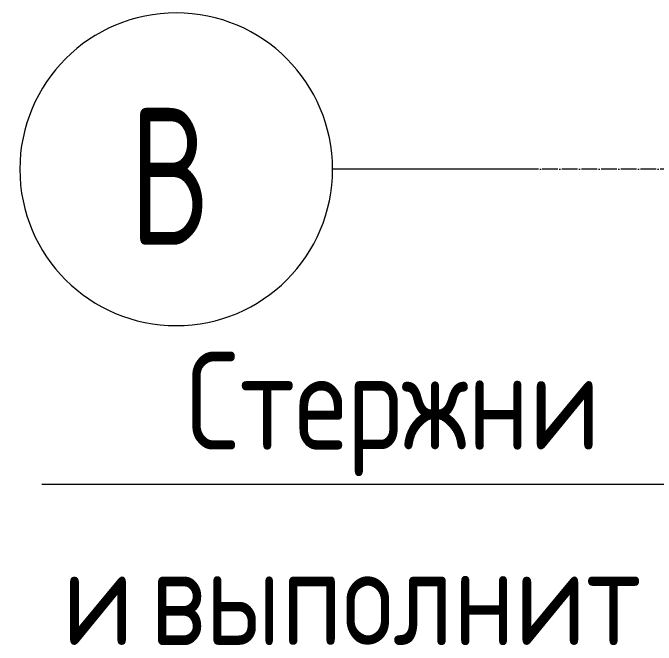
# Model space of a CAD drawing. Header units: millimetres. Extents: x 3129 to 68349, y -1586 to 12682.
# Drawn here: x 56709 to 57531, y 10931 to 11740 of the extents above; entities that cross this region are included whole.
import ezdxf

# ---------------------------------------------------------------- set-up
doc = ezdxf.new("R2010")
doc.units = ezdxf.units.MM
doc.linetypes.add('02 Штрихпунктирная _20 мм_', pattern=[25, 20, -2.5, 0, -2.5])
doc.layers.add('AA_Vinoska', color=7, linetype='Continuous', lineweight=9)
doc.layers.add('Оси', color=7, linetype='Continuous', lineweight=9)
doc.styles.add('GOST Common_2', font='GOST Common.ttf', dxfattribs={"width": 0.85, "height": 125})
doc.styles.add('ISOCPEUR_6', font='isocpeur.ttf', dxfattribs={"width": 0.7, "height": 175})

# ---------------------------------------------------------------- blocks, each defined once
blk = doc.blocks.new('Ось сетки - d_4мм-2765513-Рабочий план Армирование копия 1 - фрагмент 1')
at = {"layer": 'Оси'}
for start, end in [(360, 180), (360, 180), (180, 360), (180, 360)]:
    blk.add_arc((0, 0), 4, start, end, dxfattribs=at)
blk = doc.blocks.new('010_Текст с выноской - Текст 2 строки-4087263-Рабочий план Армирование копия 1 - фрагмент 1')
at = {"layer": 'AA_Vinoska'}
blk.add_line((-22.5, 0), (22.5, 0), dxfattribs=at)

msp = doc.modelspace()

# ---------------------------------------------------------------- linework, layer by layer
at = {"layer": 'Оси'}
msp.add_line((57367.5944, 11540), (57117.5944, 11540), dxfattribs=at)
at = {"layer": 'Оси', "linetype": '02 Штрихпунктирная _20 мм_'}
msp.add_line((63956.9575, 11540), (57367.5944, 11540), dxfattribs=at)

# ---------------------------------------------------------------- block references
at = {"layer": 'AA_Vinoska', "xscale": 50, "yscale": 50, "zscale": 50}
msp.add_blockref('010_Текст с выноской - Текст 2 строки-4087263-Рабочий план Армирование копия 1 - фрагмент 1', (57870.5637, 11137.2986), dxfattribs=at)
at = {"layer": 'Оси', "xscale": 49.99999999999998, "yscale": 49.99999999999998, "zscale": 49.99999999999998, "rotation": 89.9999999999998}
msp.add_blockref('Ось сетки - d_4мм-2765513-Рабочий план Армирование копия 1 - фрагмент 1', (56917.5944, 11540), dxfattribs=at)

# ---------------------------------------------------------------- texts
at = {"layer": 'AA_Vinoska', "char_height": 125, "attachment_point": 1, "style": 'GOST Common_2'}
for s, insert, width in [('Стержни', (56930.6903, 11306.4138), 691.655891), ('\\fGOST Common|b0|i0|c204|p34|;\\W.85; ', (57501.3635, 11306.4138), 44.293234), ('\\fGOST Common|b0|i0|c204|p34|;\\W.85; ', (56847.8552, 11056.4138), 44.293234), ('\\fGOST Common|b0|i0|c204|p34|;\\W.85; ', (57519.7315, 11056.4138), 44.293234), ('\\fGOST Common|b0|i0|c204|p34|;\\W.85;и', (56771.9528, 11056.4138), 91.993641), ('выполнит', (56884.4007, 11056.4138), 770.020844)]:
    msp.add_mtext(s, dxfattribs=dict(at, insert=insert, width=width))
at = {"layer": 'Оси', "insert": (56857.8559, 11618.519), "char_height": 175, "width": 120.653969, "attachment_point": 1, "style": 'ISOCPEUR_6'}
msp.add_mtext('\\fISOCPEUR|b0|i0|c204|p34|;\\W.7;В', dxfattribs=at)

doc.saveas('drawing.dxf')
